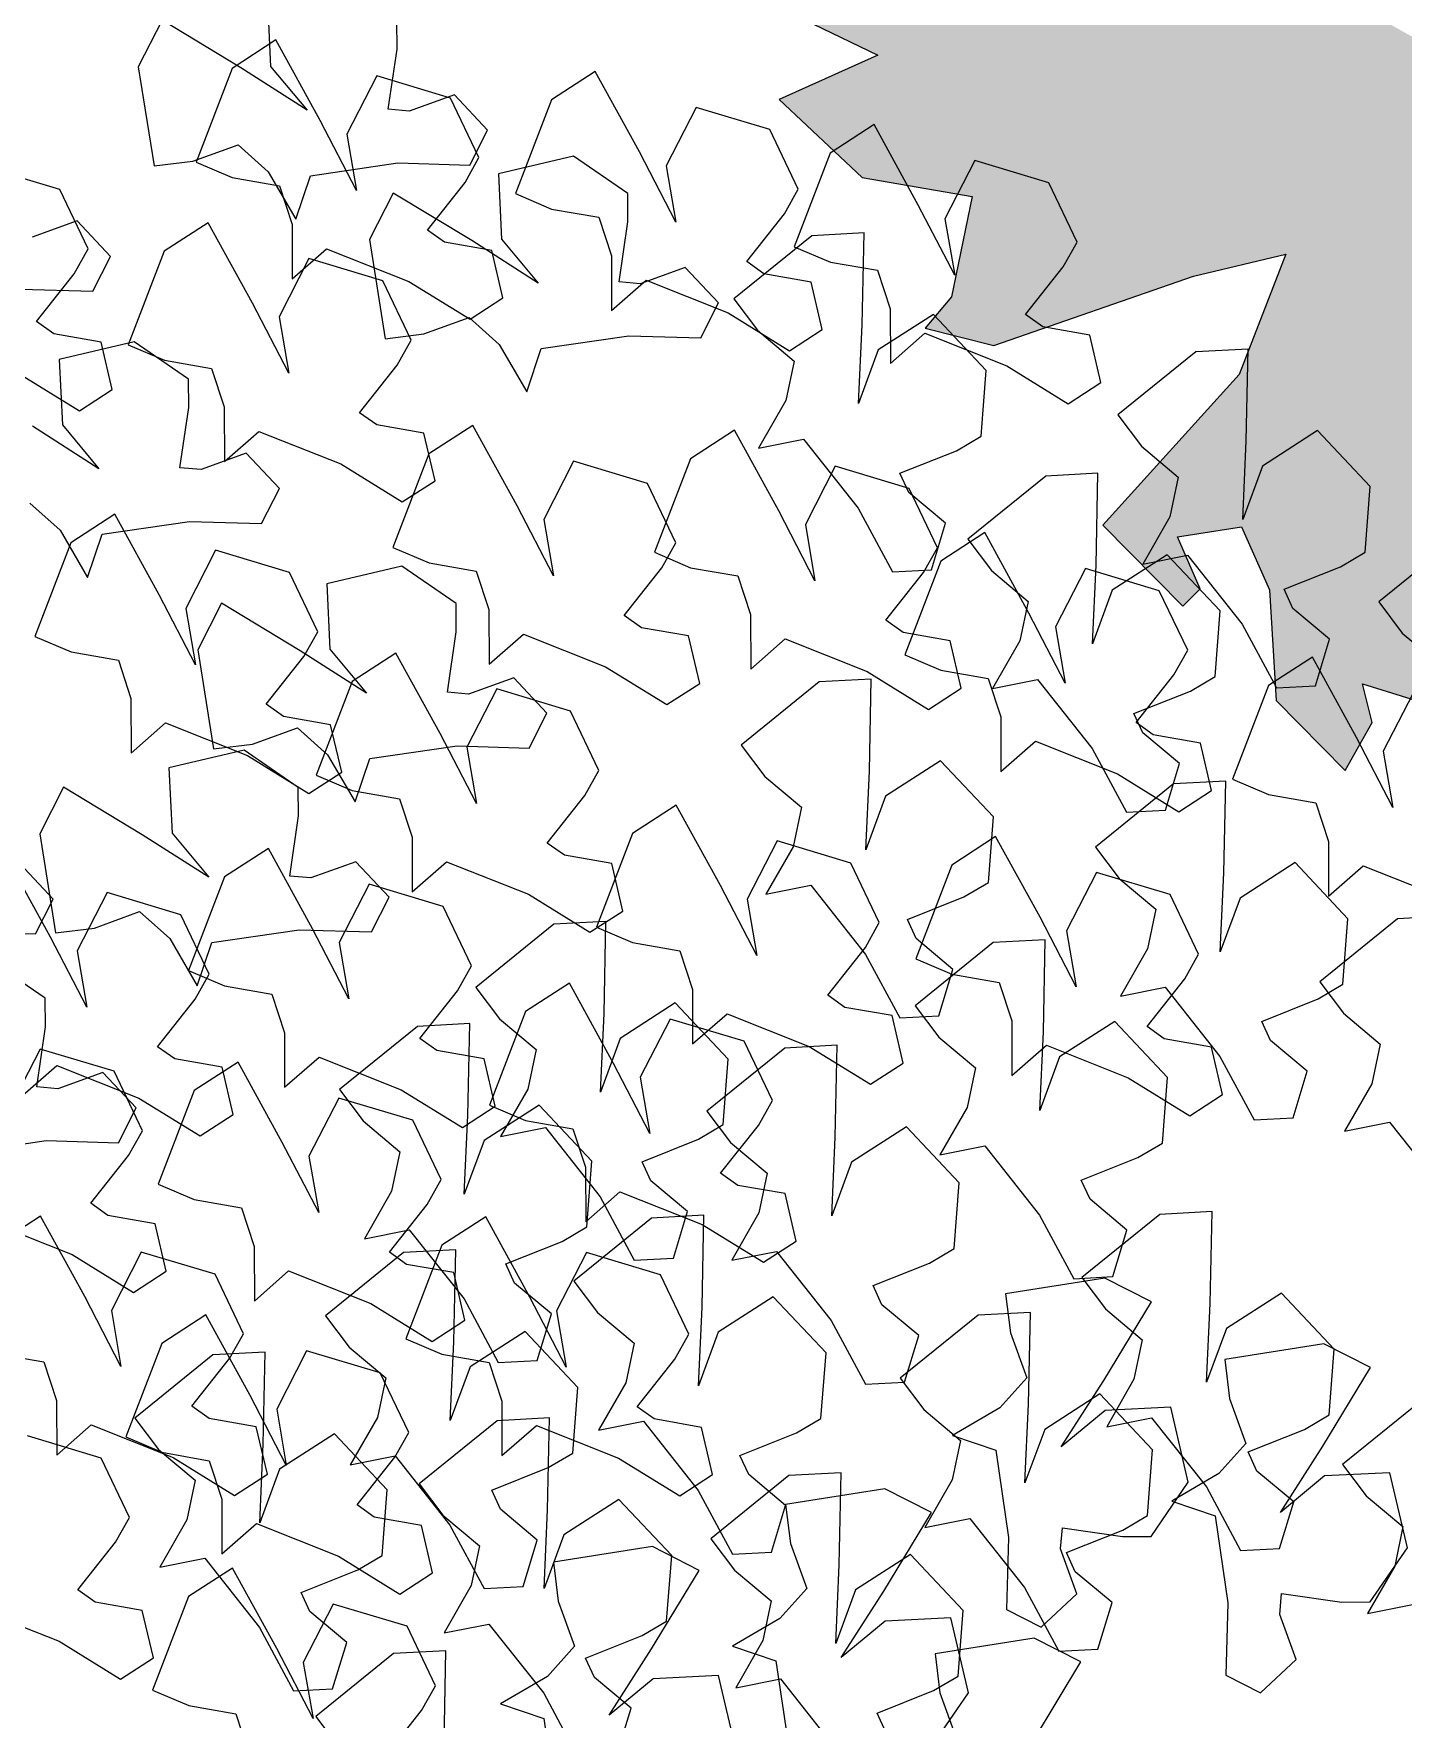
# Model space of a CAD drawing. Header units: millimetres. Extents: x 441061 to 442903, y 4515148 to 4515613.
# Drawn here: x 442606.2095 to 442606.3766, y 4515551.6204 to 4515551.8262 of the extents above; entities that cross this region are included whole.
import ezdxf

# ---------------------------------------------------------------- set-up
doc = ezdxf.new("R2010")
doc.units = ezdxf.units.MM
doc.linetypes.add('CONTINUA', pattern=[0])
doc.layers.add('01_piscinas', color=254, linetype='Continuous')

# ---------------------------------------------------------------- blocks, each defined once
blk = doc.blocks.new('A$C21391103')
at = {"layer": '01_piscinas'}
h = blk.add_hatch(dxfattribs=at)
h.set_pattern_fill('DOTS', color=256, scale=0.0396, style=0)
h.set_pattern_definition([(0, (-3246.462625, -2078.694213), (0.014597253, 0.029194506), [0, -0.029194506])])
h.paths.add_polyline_path([(166.9776, 96.1048), (166.9685, 96.1479), (167.023, 96.2225), (167.1388, 96.2745), (167.2327, 96.4558), (167.1777, 96.5678), (167.0633, 96.6836), (166.9299, 96.5986), (166.9065, 96.6223), (166.9152, 96.7037), (167.019, 96.7284), (166.9341, 96.7693), (166.8679, 96.7403), (166.8331, 96.6798), (166.8088, 96.7494), (166.829, 96.7798), (166.8597, 96.805), (166.8486, 96.8616), (166.7505, 96.8479), (166.6952, 96.684), (166.6799, 96.5753), (166.5995, 96.5947), (166.5378, 96.6741), (166.4864, 96.7429), (166.3873, 96.7699), (166.3049, 96.8081), (166.2488, 96.6902), (166.1221, 96.6379), (166.107, 96.5346), (166.1253, 96.4486), (166.1668, 96.3389), (166.0699, 96.3523), (166.0354, 96.235), (166.1509, 96.0786), (166.2582, 95.987), (166.1803, 95.936), (166.0446, 95.9944), (165.9484, 96.0917), (165.8416, 96.2619), (165.7876, 96.2658), (165.6581, 96.143), (165.6609, 96.0782), (165.7235, 96.0204), (165.7312, 95.9449), (165.6456, 95.9695), (165.6058, 95.9197), (165.6497, 95.8019), (165.8375, 95.8261), (165.9666, 95.7406), (165.8018, 95.6817), (165.6898, 95.6542), (165.6381, 95.5824), (165.7018, 95.5517), (165.6053, 95.5083), (165.6862, 95.4322), (165.7937, 95.4136), (165.7735, 95.3156), (165.7479, 95.2851), (165.8149, 95.2681), (166.0098, 95.3358), (166.1, 95.3574), (166.0546, 95.2397), (165.9214, 95.0925), (165.9994, 95.0135), (166.0164, 95.0303), (165.9941, 95.0811), (166.0567, 95.0909), (166.084, 95.0295), (166.0905, 94.9214), (166.1581, 94.853), (166.1843, 94.8998), (166.175, 94.9374), (166.2953, 94.9002), (166.3359, 94.8987), (166.3535, 94.9993), (166.4262, 95.0554), (166.402, 95.1928), (166.3921, 95.3495), (166.464, 95.2541), (166.4964, 95.052), (166.3781, 94.8052), (166.4191, 94.7468), (166.5249, 94.7525), (166.5782, 94.8001), (166.6155, 94.8525), (166.6897, 94.8114), (166.8162, 94.7283), (166.9071, 94.6985), (166.9663, 94.6894), (166.9622, 94.7893), (166.8636, 94.8948), (166.8595, 94.9271), (166.9579, 94.884), (167.0641, 94.8328), (167.1274, 94.859), (167.1216, 94.9157), (167.0109, 94.9883), (167.0163, 95.056), (167.0105, 95.1804), (166.8729, 95.3253), (166.966, 95.3496), (167.2414, 95.1328), (167.3448, 95.1466), (167.4409, 95.1791), (167.3724, 95.2935), (167.4301, 95.3141), (167.521, 95.3519), (167.5532, 95.6125), (167.5296, 95.6308), (167.3952, 95.7216), (167.4351, 95.8391), (167.5609, 95.8698), (167.5935, 96.0737), (167.4893, 96.2411), (167.4717, 96.2082), (167.4727, 96.1), (167.4266, 96.1636), (167.4623, 96.2404), (167.4507, 96.2915), (167.4035, 96.328), (167.3519, 96.2562), (167.3193, 96.1877), (167.1838, 96.1837), (167.076, 96.1293)])
h.paths.add_polyline_path([(166.5637, 96.1178), (166.5385, 96.0968), (166.4754, 96.1598), (166.425, 96.1976), (166.3872, 96.1556), (166.3367, 96.1934), (166.3872, 96.311), (166.425, 96.374), (166.4586, 96.416), (166.5553, 96.395), (166.5721, 96.353), (166.5931, 96.3152), (166.5175, 96.2396), (166.5301, 96.206)], flags=16)
h.paths.add_polyline_path([(166.9545, 95.828), (167.089, 95.9498), (167.1899, 95.933), (167.1731, 95.8658), (167.0806, 95.828), (167.1058, 95.7482), (167.0344, 95.6768), (167.0302, 95.7482)], flags=16)
h.paths.add_polyline_path([(166.3494, 95.8238), (166.3241, 95.723), (166.3494, 95.6642), (166.4166, 95.702), (166.4082, 95.6348), (166.3956, 95.597), (166.2947, 95.5297), (166.1897, 95.5886), (166.1518, 95.6348), (166.2065, 95.6978), (166.2737, 95.7398), (166.2737, 95.7986)], flags=16)
for p, q in [((165.1057, 95.6046), (165.1088, 95.5407)), ((165.0028, 95.5858), (164.9796, 95.5402)), ((165.0796, 95.5393), (165.0028, 95.5858)), ((165.2322, 95.5577), (165.2319, 95.5855)), ((165.6381, 95.5824), (165.7018, 95.5517)), ((165.114, 95.5665), (165.0712, 95.5386)), ((165.1573, 95.4878), (165.114, 95.5665)), ((165.2236, 95.4989), (165.2322, 95.5577)), ((164.9796, 95.5402), (164.995, 95.4435)), ((165.1445, 95.4978), (165.0796, 95.5393)), ((165.1088, 95.5407), (165.1445, 95.4978)), ((165.7018, 95.5517), (165.6053, 95.5083)), ((165.0712, 95.5386), (165.036, 95.4472)), ((165.2125, 95.5314), (165.1833, 95.4745)), ((165.2845, 95.5097), (165.2125, 95.5314)), ((165.4258, 95.5357), (165.383, 95.5079)), ((165.4691, 95.4571), (165.4258, 95.5357)), ((165.2882, 95.513), (165.2442, 95.497)), ((165.3122, 95.4517), (165.2845, 95.5097)), ((165.3207, 95.4783), (165.2882, 95.513)), ((165.383, 95.5079), (165.3478, 95.4164)), ((165.6053, 95.5083), (165.6862, 95.4322)), ((165.2442, 95.497), (165.2236, 95.4989)), ((165.5243, 95.5006), (165.4951, 95.4437)), ((165.5963, 95.479), (165.5243, 95.5006)), ((165.1927, 95.4195), (165.1573, 95.4878)), ((165.1833, 95.4745), (165.1927, 95.4195)), ((165.3033, 95.4443), (165.3207, 95.4783)), ((165.624, 95.4209), (165.5963, 95.479)), ((165.698, 95.4839), (165.6551, 95.4561)), ((165.7412, 95.4053), (165.698, 95.4839)), ((165.033, 95.4481), (165.077, 95.4641)), ((165.077, 95.4641), (165.1065, 95.4377)), ((165.5045, 95.3887), (165.4691, 95.4571)), ((164.9031, 95.4204), (164.831, 95.442)), ((164.995, 95.4435), (165.033, 95.4481)), ((165.036, 95.4472), (165.0713, 95.4322)), ((165.1476, 95.4339), (165.2329, 95.4464)), ((165.2329, 95.4464), (165.3033, 95.4443)), ((165.2986, 95.4274), (165.3122, 95.4517)), ((165.4044, 95.4531), (165.3312, 95.4359)), ((165.4574, 95.4167), (165.4044, 95.4531)), ((165.4951, 95.4437), (165.5045, 95.3887)), ((165.6551, 95.4561), (165.62, 95.3646)), ((165.7965, 95.4488), (165.7672, 95.3919)), ((165.8685, 95.4271), (165.7965, 95.4488)), ((165.0713, 95.4322), (165.1174, 95.424)), ((165.1065, 95.4377), (165.1333, 95.3916)), ((165.1174, 95.424), (165.1298, 95.3864)), ((165.1333, 95.3916), (165.1476, 95.4339)), ((165.2618, 95.3808), (165.2986, 95.4274)), ((165.3312, 95.4359), (165.3343, 95.372)), ((165.6862, 95.4322), (165.7937, 95.4136)), ((165.8962, 95.3691), (165.8685, 95.4271)), ((164.9308, 95.3624), (164.9031, 95.4204)), ((165.2284, 95.417), (165.2052, 95.3715)), ((165.3051, 95.3705), (165.2284, 95.417)), ((165.3478, 95.4164), (165.3831, 95.4014)), ((165.4577, 95.3889), (165.4574, 95.4167)), ((165.6104, 95.3967), (165.624, 95.4209)), ((165.7937, 95.4136), (165.7735, 95.3156)), ((165.3831, 95.4014), (165.4292, 95.3933)), ((165.4292, 95.3933), (165.4416, 95.3557)), ((165.5736, 95.3501), (165.6104, 95.3967)), ((165.7767, 95.3369), (165.7412, 95.4053)), ((165.7672, 95.3919), (165.7767, 95.3369)), ((164.92, 95.3898), (164.876, 95.3738)), ((164.9525, 95.3551), (164.92, 95.3898)), ((165.0478, 95.388), (165.0049, 95.3602)), ((165.091, 95.3094), (165.0478, 95.388)), ((165.1298, 95.3864), (165.1299, 95.3331)), ((165.2787, 95.3689), (165.2618, 95.3808)), ((165.4491, 95.3301), (165.4577, 95.3889)), ((165.6372, 95.3753), (165.561, 95.3136)), ((165.6882, 95.378), (165.6372, 95.3753)), ((165.6863, 95.2882), (165.6882, 95.378)), ((164.9171, 95.3381), (164.9308, 95.3624)), ((165.0049, 95.3602), (164.9698, 95.2687)), ((165.1299, 95.3331), (165.1635, 95.3626)), ((165.1635, 95.3626), (165.2436, 95.3307)), ((165.2052, 95.3715), (165.2205, 95.2747)), ((165.3247, 95.3607), (165.2787, 95.3689)), ((165.37, 95.3291), (165.3051, 95.3705)), ((165.3355, 95.3145), (165.3247, 95.3607)), ((165.3343, 95.372), (165.37, 95.3291)), ((165.62, 95.3646), (165.6553, 95.3496)), ((165.8825, 95.3449), (165.8962, 95.3691)), ((164.9351, 95.3211), (164.9525, 95.3551)), ((165.1462, 95.3529), (165.117, 95.296)), ((165.2183, 95.3312), (165.1462, 95.3529)), ((165.4416, 95.3557), (165.4417, 95.3024)), ((165.5137, 95.3442), (165.4697, 95.3282)), ((165.5462, 95.3096), (165.5137, 95.3442)), ((165.5904, 95.3382), (165.5736, 95.3501)), ((165.6553, 95.3496), (165.7014, 95.3415)), ((165.7014, 95.3415), (165.7137, 95.3039)), ((165.8458, 95.2983), (165.8825, 95.3449)), ((166.0098, 95.3358), (166.1, 95.3574)), ((166.1, 95.3574), (166.0546, 95.2397)), ((164.8803, 95.2915), (164.9171, 95.3381)), ((165.246, 95.2732), (165.2183, 95.3312)), ((165.2436, 95.3307), (165.3035, 95.2937)), ((165.4417, 95.3024), (165.4753, 95.3318)), ((165.4697, 95.3282), (165.4491, 95.3301)), ((165.4753, 95.3318), (165.5554, 95.3)), ((165.6365, 95.33), (165.5904, 95.3382)), ((165.6473, 95.2837), (165.6365, 95.33)), ((165.8149, 95.2681), (166.0098, 95.3358)), ((164.8647, 95.3232), (164.9351, 95.3211)), ((165.1265, 95.241), (165.091, 95.3094)), ((165.3035, 95.2937), (165.3355, 95.3145)), ((165.5289, 95.2755), (165.5462, 95.3096)), ((165.561, 95.3136), (165.5841, 95.283)), ((165.7735, 95.3156), (165.7479, 95.2851)), ((165.117, 95.296), (165.1265, 95.241)), ((165.2585, 95.2794), (165.3025, 95.2954)), ((165.3025, 95.2954), (165.332, 95.269)), ((165.5554, 95.3), (165.6153, 95.2629)), ((165.7559, 95.2983), (165.7021, 95.2637)), ((165.7137, 95.3039), (165.7139, 95.2505)), ((165.8075, 95.2435), (165.7559, 95.2983)), ((165.8626, 95.2863), (165.8458, 95.2983)), ((164.8972, 95.2796), (164.8803, 95.2915)), ((164.9433, 95.2714), (164.8972, 95.2796)), ((165.2205, 95.2747), (165.2585, 95.2794)), ((165.3731, 95.2652), (165.4584, 95.2776)), ((165.4584, 95.2776), (165.5289, 95.2755)), ((165.5841, 95.283), (165.6199, 95.2529)), ((165.6153, 95.2629), (165.6473, 95.2837)), ((165.6829, 95.2113), (165.6863, 95.2882)), ((165.7139, 95.2505), (165.7475, 95.28)), ((165.7475, 95.28), (165.8275, 95.2482)), ((165.7479, 95.2851), (165.8149, 95.2681)), ((165.9087, 95.2782), (165.8626, 95.2863)), ((165.9195, 95.2319), (165.9087, 95.2782)), ((164.9756, 95.2717), (164.9023, 95.2545)), ((164.9541, 95.2251), (164.9433, 95.2714)), ((164.9698, 95.2687), (165.0051, 95.2537)), ((165.0286, 95.2353), (164.9756, 95.2717)), ((165.2323, 95.249), (165.246, 95.2732)), ((165.332, 95.269), (165.3588, 95.2229)), ((165.3588, 95.2229), (165.3731, 95.2652)), ((165.7021, 95.2637), (165.6829, 95.2113)), ((166.0122, 95.2619), (165.936, 95.2003)), ((166.0632, 95.2646), (166.0122, 95.2619)), ((166.0613, 95.1749), (166.0632, 95.2646)), ((164.9023, 95.2545), (164.9055, 95.1906)), ((165.0051, 95.2537), (165.0512, 95.2456)), ((165.0512, 95.2456), (165.0635, 95.208)), ((165.1955, 95.2024), (165.2323, 95.249)), ((165.6199, 95.2529), (165.6118, 95.2142)), ((165.8025, 95.1795), (165.8075, 95.2435)), ((165.8275, 95.2482), (165.8875, 95.2111)), ((164.8621, 95.2414), (164.9221, 95.2043)), ((165.0289, 95.2075), (165.0286, 95.2353)), ((165.8875, 95.2111), (165.9195, 95.2319)), ((166.0546, 95.2397), (165.9214, 95.0925)), ((164.9221, 95.2043), (164.9541, 95.2251)), ((165.6118, 95.2142), (165.5853, 95.1679)), ((165.0203, 95.1487), (165.0289, 95.2075)), ((165.0635, 95.208), (165.0637, 95.1546)), ((165.2124, 95.1904), (165.1955, 95.2024)), ((165.936, 95.2003), (165.9591, 95.1696)), ((164.9412, 95.1477), (164.8763, 95.1891)), ((164.9055, 95.1906), (164.9412, 95.1477)), ((165.0637, 95.1546), (165.0972, 95.1841)), ((165.0972, 95.1841), (165.1773, 95.1523)), ((165.2585, 95.1823), (165.2124, 95.1904)), ((165.2693, 95.136), (165.2585, 95.1823)), ((165.3062, 95.19), (165.2633, 95.1622)), ((165.3494, 95.1113), (165.3062, 95.19)), ((165.5616, 95.1853), (165.5188, 95.1575)), ((165.6049, 95.1067), (165.5616, 95.1853)), ((165.5853, 95.1679), (165.6291, 95.1767)), ((165.6291, 95.1767), (165.6825, 95.109)), ((165.7785, 95.1653), (165.8025, 95.1795)), ((166.1309, 95.185), (166.0772, 95.1503)), ((166.1825, 95.1302), (166.1309, 95.185)), ((165.0849, 95.1628), (165.0409, 95.1468)), ((165.1174, 95.1282), (165.0849, 95.1628)), ((165.2633, 95.1622), (165.2282, 95.0707)), ((165.7233, 95.1433), (165.7785, 95.1653)), ((165.9591, 95.1696), (165.9949, 95.1395)), ((166.0579, 95.098), (166.0613, 95.1749)), ((165.0409, 95.1468), (165.0203, 95.1487)), ((165.1773, 95.1523), (165.2372, 95.1152)), ((165.4046, 95.1549), (165.3754, 95.098)), ((165.4767, 95.1332), (165.4046, 95.1549)), ((165.5188, 95.1575), (165.4836, 95.066)), ((165.6601, 95.1502), (165.6309, 95.0933)), ((165.7322, 95.1285), (165.6601, 95.1502)), ((166.0772, 95.1503), (166.0579, 95.098)), ((165.1, 95.0941), (165.1174, 95.1282)), ((165.2372, 95.1152), (165.2693, 95.136)), ((165.5044, 95.0752), (165.4767, 95.1332)), ((165.732, 95.1245), (165.7233, 95.1433)), ((165.7598, 95.0705), (165.7322, 95.1285)), ((165.8656, 95.1405), (165.7894, 95.0789)), ((165.9166, 95.1432), (165.8656, 95.1405)), ((165.9147, 95.0535), (165.9166, 95.1432)), ((165.9949, 95.1395), (165.9868, 95.1008)), ((166.1775, 95.0661), (166.1825, 95.1302)), ((164.8737, 95.114), (164.9032, 95.0876)), ((165.3849, 95.043), (165.3494, 95.1113)), ((165.7678, 95.0944), (165.732, 95.1245)), ((164.9567, 95.1032), (164.9138, 95.0754)), ((164.9443, 95.0838), (165.0296, 95.0962)), ((164.9999, 95.0245), (164.9567, 95.1032)), ((165.0296, 95.0962), (165.1, 95.0941)), ((165.3754, 95.098), (165.3849, 95.043)), ((165.6403, 95.0383), (165.6049, 95.1067)), ((165.6825, 95.109), (165.7159, 95.047)), ((165.754, 95.049), (165.7678, 95.0944)), ((165.9868, 95.1008), (165.9603, 95.0545)), ((164.9032, 95.0876), (164.93, 95.0415)), ((164.93, 95.0415), (164.9443, 95.0838)), ((165.6309, 95.0933), (165.6403, 95.0383)), ((165.806, 95.0853), (165.7632, 95.0575)), ((165.7894, 95.0789), (165.8125, 95.0482)), ((165.8492, 95.0067), (165.806, 95.0853)), ((165.9214, 95.0925), (165.9994, 95.0135)), ((165.9941, 95.0811), (166.0567, 95.0909)), ((166.0164, 95.0303), (165.9941, 95.0811)), ((166.0567, 95.0909), (166.084, 95.0295)), ((166.2668, 95.0794), (166.1907, 95.0177)), ((164.9138, 95.0754), (164.8787, 94.9839)), ((165.0551, 95.0681), (165.0259, 95.0112)), ((165.1272, 95.0464), (165.0551, 95.0681)), ((165.2282, 95.0707), (165.2635, 95.0557)), ((165.4836, 95.066), (165.5189, 95.051)), ((165.4907, 95.051), (165.5044, 95.0752)), ((165.7462, 95.0463), (165.7598, 95.0705)), ((165.9843, 95.0636), (165.9306, 95.0289)), ((165.9603, 95.0545), (166.0041, 95.0633)), ((166.0359, 95.0088), (165.9843, 95.0636)), ((166.0041, 95.0633), (166.0575, 94.9957)), ((166.1535, 95.0519), (166.1775, 95.0661)), ((165.1549, 94.9884), (165.1272, 95.0464)), ((165.2368, 95.0524), (165.1636, 95.0352)), ((165.2898, 95.016), (165.2368, 95.0524)), ((165.2635, 95.0557), (165.3096, 95.0475)), ((165.3096, 95.0475), (165.3219, 95.01)), ((165.4539, 95.0043), (165.4907, 95.051)), ((165.5189, 95.051), (165.565, 95.0429)), ((165.7094, 94.9997), (165.7462, 95.0463)), ((165.7159, 95.047), (165.754, 95.049)), ((165.7632, 95.0575), (165.728, 94.966)), ((165.8125, 95.0482), (165.8483, 95.0181)), ((165.9045, 95.0502), (165.8752, 94.9933)), ((165.9765, 95.0285), (165.9045, 95.0502)), ((165.9113, 94.9765), (165.9147, 95.0535)), ((166.0983, 95.0299), (166.1535, 95.0519)), ((165.1636, 95.0352), (165.1667, 94.9713)), ((165.565, 95.0429), (165.5774, 95.0053)), ((165.9306, 95.0289), (165.9113, 94.9765)), ((166.0042, 94.9705), (165.9765, 95.0285)), ((165.9994, 95.0135), (166.0164, 95.0303)), ((166.084, 95.0295), (166.0905, 94.9214)), ((166.107, 95.0112), (166.0983, 95.0299)), ((165.0354, 94.9562), (164.9999, 95.0245)), ((165.0608, 95.0163), (165.0376, 94.9708)), ((165.1375, 94.9698), (165.0608, 95.0163)), ((165.2901, 94.9882), (165.2898, 95.016)), ((165.8483, 95.0181), (165.8402, 94.9794)), ((166.1907, 95.0177), (166.2137, 94.9871)), ((165.0259, 95.0112), (165.0354, 94.9562)), ((165.3219, 95.01), (165.3221, 94.9566)), ((165.4708, 94.9924), (165.4539, 95.0043)), ((165.5774, 95.0053), (165.5775, 94.9519)), ((165.7263, 94.9877), (165.7094, 94.9997)), ((165.8847, 94.9383), (165.8492, 95.0067)), ((166.0309, 94.9447), (166.0359, 95.0088)), ((166.0575, 94.9957), (166.0909, 94.9336)), ((166.1428, 94.9811), (166.107, 95.0112)), ((164.8787, 94.9839), (164.914, 94.9689)), ((165.1412, 94.9642), (165.1549, 94.9884)), ((165.2816, 94.9294), (165.2901, 94.9882)), ((165.3221, 94.9566), (165.3557, 94.9861)), ((165.3557, 94.9861), (165.4357, 94.9543)), ((165.5169, 94.9843), (165.4708, 94.9924)), ((165.5277, 94.938), (165.5169, 94.9843)), ((165.5775, 94.9519), (165.6111, 94.9814)), ((165.6111, 94.9814), (165.6912, 94.9496)), ((165.7723, 94.9796), (165.7263, 94.9877)), ((165.7831, 94.9333), (165.7723, 94.9796)), ((165.8402, 94.9794), (165.8137, 94.9331)), ((165.8752, 94.9933), (165.8847, 94.9383)), ((166.1291, 94.9356), (166.1428, 94.9811)), ((166.2137, 94.9871), (166.2496, 94.957)), ((164.914, 94.9689), (164.9601, 94.9608)), ((165.0376, 94.9708), (165.0529, 94.874)), ((165.1044, 94.9176), (165.1412, 94.9642)), ((165.2024, 94.9284), (165.1375, 94.9698)), ((165.1667, 94.9713), (165.2024, 94.9284)), ((165.2311, 94.9676), (165.1883, 94.9398)), ((165.2744, 94.8889), (165.2311, 94.9676)), ((165.728, 94.966), (165.7633, 94.951)), ((165.9906, 94.9463), (166.0042, 94.9705)), ((166.1259, 94.9636), (166.083, 94.9358)), ((166.1691, 94.885), (166.1259, 94.9636)), ((164.9601, 94.9608), (164.9724, 94.9232)), ((165.4357, 94.9543), (165.4957, 94.9172)), ((165.6912, 94.9496), (165.7511, 94.9125)), ((165.7633, 94.951), (165.8094, 94.9429)), ((165.9538, 94.8997), (165.9906, 94.9463)), ((165.1883, 94.9398), (165.1531, 94.8483)), ((165.3021, 94.9275), (165.2816, 94.9294)), ((165.3296, 94.9325), (165.3004, 94.8756)), ((165.3461, 94.9435), (165.3021, 94.9275)), ((165.4016, 94.9108), (165.3296, 94.9325)), ((165.3786, 94.9089), (165.3461, 94.9435)), ((165.4957, 94.9172), (165.5277, 94.938)), ((165.6443, 94.9394), (165.5681, 94.8777)), ((165.6953, 94.9421), (165.6443, 94.9394)), ((165.6934, 94.8523), (165.6953, 94.9421)), ((165.7511, 94.9125), (165.7831, 94.9333)), ((165.8094, 94.9429), (165.8218, 94.9053)), ((165.8137, 94.9331), (165.8575, 94.9419)), ((165.8575, 94.9419), (165.9109, 94.8743)), ((165.9517, 94.9085), (166.0069, 94.9305)), ((166.0069, 94.9305), (166.0309, 94.9447)), ((166.083, 94.9358), (166.0479, 94.8443)), ((166.0909, 94.9336), (166.1291, 94.9356)), ((166.1843, 94.8998), (166.175, 94.9374)), ((166.175, 94.9374), (166.2953, 94.9002)), ((164.9724, 94.9232), (164.9726, 94.8698)), ((165.1213, 94.9056), (165.1044, 94.9176)), ((166.0905, 94.9214), (166.1581, 94.853)), ((166.2244, 94.9285), (166.1951, 94.8716)), ((164.9726, 94.8698), (165.0062, 94.8993)), ((165.0062, 94.8993), (165.0862, 94.8675)), ((165.1674, 94.8975), (165.1213, 94.9056)), ((165.1782, 94.8512), (165.1674, 94.8975)), ((165.3613, 94.8748), (165.3786, 94.9089)), ((165.4293, 94.8528), (165.4016, 94.9108)), ((165.8218, 94.9053), (165.8219, 94.8519)), ((165.9604, 94.8898), (165.9517, 94.9085)), ((165.9706, 94.8877), (165.9538, 94.8997)), ((166.1581, 94.853), (166.1843, 94.8998)), ((165.091, 94.8787), (165.135, 94.8947)), ((165.135, 94.8947), (165.1644, 94.8683)), ((165.3098, 94.8206), (165.2744, 94.8889)), ((165.8219, 94.8519), (165.8555, 94.8814)), ((165.8555, 94.8814), (165.9355, 94.8496)), ((165.9962, 94.8597), (165.9604, 94.8898)), ((166.0167, 94.8796), (165.9706, 94.8877)), ((166.2046, 94.8166), (166.1691, 94.885)), ((165.0828, 94.8727), (165.0095, 94.8555)), ((165.0529, 94.874), (165.091, 94.8787)), ((165.1358, 94.8364), (165.0828, 94.8727)), ((165.0862, 94.8675), (165.1462, 94.8304)), ((165.1644, 94.8683), (165.1912, 94.8222)), ((165.1912, 94.8222), (165.2056, 94.8645)), ((165.2056, 94.8645), (165.2908, 94.8769)), ((165.2908, 94.8769), (165.3613, 94.8748)), ((165.3004, 94.8756), (165.3098, 94.8206)), ((165.5681, 94.8777), (165.5912, 94.8471)), ((165.9109, 94.8743), (165.9443, 94.8122)), ((166.0275, 94.8333), (166.0167, 94.8796)), ((166.1951, 94.8716), (166.2046, 94.8166)), ((165.0095, 94.8555), (165.0127, 94.7916)), ((165.1462, 94.8304), (165.1782, 94.8512)), ((165.1531, 94.8483), (165.1884, 94.8333)), ((165.4157, 94.8286), (165.4293, 94.8528)), ((165.5912, 94.8471), (165.627, 94.817)), ((165.69, 94.7754), (165.6934, 94.8523)), ((165.763, 94.8624), (165.7093, 94.8278)), ((165.8146, 94.8076), (165.763, 94.8624)), ((165.9355, 94.8496), (165.9955, 94.8125)), ((165.9824, 94.8142), (165.9962, 94.8597)), ((164.9067, 94.8367), (164.8835, 94.7911)), ((164.9835, 94.7901), (164.9067, 94.8367)), ((165.136, 94.8085), (165.1358, 94.8364)), ((165.1884, 94.8333), (165.2345, 94.8251)), ((165.9904, 94.8398), (165.9142, 94.7781)), ((166.0414, 94.8425), (165.9904, 94.8398)), ((165.9955, 94.8125), (166.0275, 94.8333)), ((166.0395, 94.7528), (166.0414, 94.8425)), ((166.0479, 94.8443), (166.0832, 94.8293)), ((165.2345, 94.8251), (165.2469, 94.7876)), ((165.3789, 94.7819), (165.4157, 94.8286)), ((165.5049, 94.8191), (165.4621, 94.7912)), ((165.5482, 94.7404), (165.5049, 94.8191)), ((165.627, 94.817), (165.6189, 94.7783)), ((165.7093, 94.8278), (165.69, 94.7754)), ((165.9443, 94.8122), (165.9824, 94.8142)), ((166.0832, 94.8293), (166.1293, 94.8212)), ((166.1293, 94.8212), (166.1416, 94.7836)), ((165.1275, 94.7498), (165.136, 94.8085)), ((165.8096, 94.7436), (165.8146, 94.8076)), ((164.8835, 94.7911), (164.8988, 94.6943)), ((165.0484, 94.7487), (164.9835, 94.7901)), ((165.0127, 94.7916), (165.0484, 94.7487)), ((165.2469, 94.7876), (165.247, 94.7342)), ((165.3958, 94.77), (165.3789, 94.7819)), ((165.4621, 94.7912), (165.4269, 94.6998)), ((165.6034, 94.784), (165.5742, 94.7271)), ((165.6754, 94.7623), (165.6034, 94.784)), ((165.8167, 94.7884), (165.7739, 94.7605)), ((165.86, 94.7097), (165.8167, 94.7884)), ((166.1416, 94.7836), (166.1418, 94.7302)), ((164.8939, 94.69), (164.8507, 94.7687)), ((165.1066, 94.7768), (165.0637, 94.7489)), ((165.1498, 94.6981), (165.1066, 94.7768)), ((165.4418, 94.7619), (165.3958, 94.77)), ((165.6189, 94.7783), (165.5924, 94.732)), ((165.9142, 94.7781), (165.9373, 94.7475)), ((164.8965, 94.7273), (164.864, 94.762)), ((165.0637, 94.7489), (165.0286, 94.6575)), ((165.1481, 94.7479), (165.1275, 94.7498)), ((165.1921, 94.7638), (165.1481, 94.7479)), ((165.2245, 94.7292), (165.1921, 94.7638)), ((165.247, 94.7342), (165.2806, 94.7637)), ((165.2806, 94.7637), (165.3607, 94.7319)), ((165.4526, 94.7156), (165.4418, 94.7619)), ((165.7031, 94.7043), (165.6754, 94.7623)), ((165.7739, 94.7605), (165.7387, 94.669)), ((165.9152, 94.7533), (165.886, 94.6963)), ((165.9872, 94.7316), (165.9152, 94.7533)), ((166.036, 94.6758), (166.0395, 94.7528)), ((166.1091, 94.7629), (166.0553, 94.7282)), ((166.1607, 94.7081), (166.1091, 94.7629)), ((166.1418, 94.7302), (166.1754, 94.7597)), ((166.1754, 94.7597), (166.2554, 94.7279)), ((164.9491, 94.7336), (164.9199, 94.6767)), ((165.0212, 94.7119), (164.9491, 94.7336)), ((165.2051, 94.7417), (165.1758, 94.6848)), ((165.2771, 94.72), (165.2051, 94.7417)), ((165.3607, 94.7319), (165.4206, 94.6948)), ((165.5836, 94.6721), (165.5482, 94.7404)), ((165.5924, 94.732), (165.6362, 94.7408)), ((165.6362, 94.7408), (165.6896, 94.6731)), ((165.7856, 94.7294), (165.8096, 94.7436)), ((165.9373, 94.7475), (165.9731, 94.7174)), ((164.8791, 94.6932), (164.8965, 94.7273)), ((165.2072, 94.6951), (165.2245, 94.7292)), ((165.3048, 94.662), (165.2771, 94.72)), ((165.4206, 94.6948), (165.4526, 94.7156)), ((165.5742, 94.7271), (165.5836, 94.6721)), ((165.7305, 94.7074), (165.7856, 94.7294)), ((165.9731, 94.7174), (165.965, 94.6787)), ((166.0149, 94.6736), (165.9872, 94.7316)), ((166.0553, 94.7282), (166.036, 94.6758)), ((164.8988, 94.6943), (164.9369, 94.699)), ((164.9369, 94.699), (164.9809, 94.715)), ((164.9809, 94.715), (165.0104, 94.6886)), ((165.0489, 94.6539), (165.0212, 94.7119)), ((165.3852, 94.7027), (165.309, 94.641)), ((165.4362, 94.7054), (165.3852, 94.7027)), ((165.4269, 94.6998), (165.4622, 94.6848)), ((165.4343, 94.6156), (165.4362, 94.7054)), ((165.6895, 94.6801), (165.7031, 94.7043)), ((165.7391, 94.6886), (165.7305, 94.7074)), ((165.8954, 94.6414), (165.86, 94.7097)), ((166.2092, 94.708), (166.1331, 94.6464)), ((166.1557, 94.644), (166.1607, 94.7081)), ((166.2603, 94.7107), (166.2092, 94.708)), ((164.8087, 94.6954), (164.8791, 94.6932)), ((164.9294, 94.6217), (164.8939, 94.69)), ((165.0104, 94.6886), (165.0372, 94.6425)), ((165.0372, 94.6425), (165.0515, 94.6848)), ((165.0515, 94.6848), (165.1368, 94.6973)), ((165.1368, 94.6973), (165.2072, 94.6951)), ((165.1853, 94.6298), (165.1498, 94.6981)), ((165.1758, 94.6848), (165.1853, 94.6298)), ((165.4622, 94.6848), (165.5083, 94.6766)), ((165.8142, 94.6847), (165.738, 94.6231)), ((165.7749, 94.6585), (165.7391, 94.6886)), ((165.8652, 94.6874), (165.8142, 94.6847)), ((165.8633, 94.5977), (165.8652, 94.6874)), ((165.886, 94.6963), (165.8954, 94.6414)), ((164.8887, 94.6304), (164.8357, 94.6668)), ((164.9199, 94.6767), (164.9294, 94.6217)), ((165.5083, 94.6766), (165.5207, 94.639)), ((165.6527, 94.6334), (165.6895, 94.6801)), ((165.6896, 94.6731), (165.723, 94.6111)), ((165.7387, 94.669), (165.774, 94.654)), ((165.965, 94.6787), (165.9385, 94.6324)), ((166.0013, 94.6493), (166.0149, 94.6736)), ((165.0286, 94.6575), (165.0639, 94.6425)), ((165.0352, 94.6296), (165.0489, 94.6539)), ((165.2912, 94.6377), (165.3048, 94.662)), ((165.7612, 94.6131), (165.7749, 94.6585)), ((165.774, 94.654), (165.8201, 94.6459)), ((165.0639, 94.6425), (165.11, 94.6343)), ((165.11, 94.6343), (165.1223, 94.5967)), ((165.2544, 94.5911), (165.2912, 94.6377)), ((165.309, 94.641), (165.3321, 94.6104)), ((165.4005, 94.6452), (165.3576, 94.6174)), ((165.4437, 94.5665), (165.4005, 94.6452)), ((165.5207, 94.639), (165.5208, 94.5857)), ((165.6695, 94.6215), (165.6527, 94.6334)), ((165.8201, 94.6459), (165.8325, 94.6083)), ((165.9385, 94.6324), (165.9823, 94.6412)), ((165.9645, 94.6027), (166.0013, 94.6493)), ((165.9823, 94.6412), (166.0357, 94.5736)), ((166.1317, 94.6298), (166.1557, 94.644)), ((166.1331, 94.6464), (166.1562, 94.6157)), ((164.889, 94.6026), (164.8887, 94.6304)), ((164.9984, 94.583), (165.0352, 94.6296)), ((165.3576, 94.6174), (165.3225, 94.5259)), ((165.5039, 94.6258), (165.4502, 94.5911)), ((165.5555, 94.571), (165.5039, 94.6258)), ((165.7156, 94.6134), (165.6695, 94.6215)), ((165.738, 94.6231), (165.7611, 94.5924)), ((166.0765, 94.6078), (166.1317, 94.6298)), ((164.8804, 94.5438), (164.889, 94.6026)), ((165.2522, 94.6029), (165.1761, 94.5413)), ((165.3033, 94.6056), (165.2522, 94.6029)), ((165.3014, 94.5159), (165.3033, 94.6056)), ((165.3321, 94.6104), (165.368, 94.5803)), ((165.4309, 94.5387), (165.4343, 94.6156)), ((165.4989, 94.6101), (165.4697, 94.5532)), ((165.571, 94.5884), (165.4989, 94.6101)), ((165.5208, 94.5857), (165.5544, 94.6152)), ((165.5544, 94.6152), (165.6345, 94.5833)), ((165.7264, 94.5671), (165.7156, 94.6134)), ((165.723, 94.6111), (165.7612, 94.6131)), ((165.8325, 94.6083), (165.8326, 94.555)), ((165.9329, 94.6078), (165.8791, 94.5731)), ((165.9845, 94.553), (165.9329, 94.6078)), ((165.9813, 94.5908), (165.9645, 94.6027)), ((166.0852, 94.5891), (166.0765, 94.6078)), ((166.1562, 94.6157), (166.192, 94.5856)), ((165.1223, 94.5967), (165.1225, 94.5434)), ((165.2712, 94.5792), (165.2544, 94.5911)), ((165.4502, 94.5911), (165.4309, 94.5387)), ((165.5987, 94.5304), (165.571, 94.5884)), ((165.6619, 94.5844), (165.6109, 94.5817)), ((165.66, 94.4947), (165.6619, 94.5844)), ((165.7611, 94.5924), (165.7969, 94.5623)), ((165.8326, 94.555), (165.8662, 94.5845)), ((165.8598, 94.5208), (165.8633, 94.5977)), ((165.8662, 94.5845), (165.9462, 94.5526)), ((166.0274, 94.5826), (165.9813, 94.5908)), ((166.121, 94.559), (166.0852, 94.5891)), ((166.192, 94.5856), (166.1839, 94.5469)), ((164.8838, 94.5807), (164.8546, 94.5238)), ((164.9559, 94.559), (164.8838, 94.5807)), ((165.0153, 94.5711), (164.9984, 94.583)), ((165.0614, 94.563), (165.0153, 94.5711)), ((165.077, 94.568), (165.0341, 94.5402)), ((165.1202, 94.4893), (165.077, 94.568)), ((165.1225, 94.5434), (165.1561, 94.5729)), ((165.1561, 94.5729), (165.2361, 94.541)), ((165.3173, 94.5711), (165.2712, 94.5792)), ((165.3281, 94.5248), (165.3173, 94.5711)), ((165.368, 94.5803), (165.3598, 94.5416)), ((165.6109, 94.5817), (165.5347, 94.5201)), ((165.5505, 94.5069), (165.5555, 94.571)), ((165.6345, 94.5833), (165.6944, 94.5463)), ((165.8791, 94.5731), (165.8598, 94.5208)), ((166.0382, 94.5364), (166.0274, 94.5826)), ((166.0357, 94.5736), (166.0691, 94.5115)), ((164.8666, 94.5353), (164.9001, 94.5648)), ((164.9001, 94.5648), (164.9802, 94.5329)), ((164.945, 94.5579), (164.901, 94.5419)), ((164.9775, 94.5232), (164.945, 94.5579)), ((164.9836, 94.501), (164.9559, 94.559)), ((165.0722, 94.5167), (165.0614, 94.563)), ((165.4792, 94.4982), (165.4437, 94.5665)), ((165.4697, 94.5532), (165.4792, 94.4982)), ((165.6944, 94.5463), (165.7264, 94.5671)), ((165.7969, 94.5623), (165.7888, 94.5236)), ((165.9462, 94.5526), (166.0062, 94.5156)), ((165.9795, 94.4889), (165.9845, 94.553)), ((166.1072, 94.5135), (166.121, 94.559)), ((164.901, 94.5419), (164.8804, 94.5438)), ((165.0341, 94.5402), (164.999, 94.4487)), ((165.1761, 94.5413), (165.1991, 94.5106)), ((165.2361, 94.541), (165.2961, 94.504)), ((165.3598, 94.5416), (165.3333, 94.4953)), ((166.0062, 94.5156), (166.0382, 94.5364)), ((166.1839, 94.5469), (166.1574, 94.5006)), ((164.9601, 94.4892), (164.9775, 94.5232)), ((164.9802, 94.5329), (165.0401, 94.4959)), ((165.1754, 94.5329), (165.1462, 94.476)), ((165.2475, 94.5112), (165.1754, 94.5329)), ((165.2961, 94.504), (165.3281, 94.5248)), ((165.371, 94.526), (165.3172, 94.4913)), ((165.3225, 94.5259), (165.3578, 94.5109)), ((165.4225, 94.4712), (165.371, 94.526)), ((165.5347, 94.5201), (165.5578, 94.4895)), ((165.585, 94.5062), (165.5987, 94.5304)), ((165.7888, 94.5236), (165.7623, 94.4773)), ((165.0401, 94.4959), (165.0722, 94.5167)), ((165.1991, 94.5106), (165.235, 94.4805)), ((165.2752, 94.4532), (165.2475, 94.5112)), ((165.2979, 94.439), (165.3014, 94.5159)), ((165.3333, 94.4953), (165.3771, 94.5041)), ((165.3578, 94.5109), (165.4039, 94.5028)), ((165.3771, 94.5041), (165.4305, 94.4365)), ((165.4039, 94.5028), (165.4162, 94.4652)), ((165.5265, 94.4927), (165.5505, 94.5069)), ((165.5482, 94.4595), (165.585, 94.5062)), ((165.7297, 94.5048), (165.6759, 94.4701)), ((165.7812, 94.45), (165.7297, 94.5048)), ((166.0691, 94.5115), (166.1072, 94.5135)), ((166.1574, 94.5006), (166.2012, 94.5094)), ((166.2012, 94.5094), (166.2546, 94.4418)), ((164.8044, 94.4788), (164.8897, 94.4913)), ((164.8897, 94.4913), (164.9601, 94.4892)), ((164.9699, 94.4768), (164.9836, 94.501)), ((165.1557, 94.421), (165.1202, 94.4893)), ((165.3172, 94.4913), (165.2979, 94.439)), ((165.4714, 94.4707), (165.5265, 94.4927)), ((165.5578, 94.4895), (165.5937, 94.4594)), ((165.6566, 94.4178), (165.66, 94.4947)), ((165.7623, 94.4773), (165.8061, 94.4861)), ((165.8061, 94.4861), (165.8595, 94.4185)), ((165.9555, 94.4747), (165.9795, 94.4889)), ((164.9331, 94.4301), (164.9699, 94.4768)), ((165.1462, 94.476), (165.1557, 94.421)), ((165.235, 94.4805), (165.2269, 94.4418)), ((165.4175, 94.4071), (165.4225, 94.4712)), ((165.48, 94.452), (165.4714, 94.4707)), ((165.6759, 94.4701), (165.6566, 94.4178)), ((165.9003, 94.4528), (165.9555, 94.4747)), ((165.2615, 94.429), (165.2752, 94.4532)), ((165.4162, 94.4652), (165.4164, 94.4118)), ((165.5159, 94.4219), (165.48, 94.452)), ((165.5651, 94.4476), (165.5482, 94.4595)), ((165.5937, 94.4594), (165.5855, 94.4206)), ((165.909, 94.434), (165.9003, 94.4528)), ((164.999, 94.4487), (165.0343, 94.4337)), ((165.2269, 94.4418), (165.2003, 94.3955)), ((165.4164, 94.4118), (165.4499, 94.4413)), ((165.4305, 94.4365), (165.4639, 94.3744)), ((165.4499, 94.4413), (165.53, 94.4095)), ((165.6112, 94.4395), (165.5651, 94.4476)), ((165.622, 94.3932), (165.6112, 94.4395)), ((165.7762, 94.3859), (165.7812, 94.45)), ((164.95, 94.4182), (164.9331, 94.4301)), ((165.0343, 94.4337), (165.0804, 94.4255)), ((165.0804, 94.4255), (165.0927, 94.388)), ((165.2247, 94.3823), (165.2615, 94.429)), ((165.5021, 94.3764), (165.5159, 94.4219)), ((165.5855, 94.4206), (165.559, 94.3744)), ((165.977, 94.4192), (165.9009, 94.3576)), ((165.9448, 94.4039), (165.909, 94.434)), ((166.0281, 94.4219), (165.977, 94.4192)), ((166.0262, 94.3322), (166.0281, 94.4219)), ((164.8348, 94.4119), (164.9149, 94.38)), ((164.884, 94.4175), (164.8412, 94.3897)), ((164.9273, 94.3389), (164.884, 94.4175)), ((164.9961, 94.4101), (164.95, 94.4182)), ((165.0069, 94.3638), (164.9961, 94.4101)), ((165.2003, 94.3955), (165.2441, 94.4043)), ((165.2441, 94.4043), (165.2976, 94.3367)), ((165.3188, 94.417), (165.2759, 94.3891)), ((165.362, 94.3383), (165.3188, 94.417)), ((165.3936, 94.3929), (165.4175, 94.4071)), ((165.4808, 94.4157), (165.4047, 94.3541)), ((165.5319, 94.4184), (165.4808, 94.4157)), ((165.53, 94.3287), (165.5319, 94.4184)), ((165.53, 94.4095), (165.5899, 94.3724)), ((165.8595, 94.4185), (165.8929, 94.3564)), ((165.931, 94.3584), (165.9448, 94.4039)), ((165.0927, 94.388), (165.0929, 94.3346)), ((165.2759, 94.3891), (165.2408, 94.2976)), ((165.3384, 94.371), (165.3936, 94.3929)), ((165.5899, 94.3724), (165.622, 94.3932)), ((164.9149, 94.38), (164.9749, 94.343)), ((164.9825, 94.3824), (164.9533, 94.3255)), ((165.0546, 94.3607), (164.9825, 94.3824)), ((165.2385, 94.3819), (165.1624, 94.3202)), ((165.2416, 94.3704), (165.2247, 94.3823)), ((165.2896, 94.3846), (165.2385, 94.3819)), ((165.2877, 94.3623), (165.2416, 94.3704)), ((165.2877, 94.2948), (165.2896, 94.3846)), ((165.347, 94.3522), (165.3384, 94.371)), ((165.4173, 94.3819), (165.388, 94.325)), ((165.4893, 94.3602), (165.4173, 94.3819)), ((165.4639, 94.3744), (165.5021, 94.3764)), ((165.559, 94.3744), (165.6028, 94.3831)), ((165.6028, 94.3831), (165.6562, 94.3155)), ((165.6971, 94.3498), (165.7522, 94.3717)), ((165.7522, 94.3717), (165.7762, 94.3859)), ((164.9749, 94.343), (165.0069, 94.3638)), ((165.0823, 94.3027), (165.0546, 94.3607)), ((165.0929, 94.3346), (165.1264, 94.3641)), ((165.1264, 94.3641), (165.2065, 94.3323)), ((165.2985, 94.316), (165.2877, 94.3623)), ((165.4047, 94.3541), (165.4278, 94.3235)), ((165.517, 94.3022), (165.4893, 94.3602)), ((165.9232, 94.3569), (165.8264, 94.3416)), ((165.8929, 94.3564), (165.931, 94.3584)), ((165.9009, 94.3576), (165.9239, 94.3269)), ((165.9687, 94.3337), (165.9232, 94.3569)), ((164.9627, 94.2705), (164.9273, 94.3389)), ((165.2976, 94.3367), (165.331, 94.2746)), ((165.3829, 94.3221), (165.347, 94.3522)), ((165.3975, 94.27), (165.362, 94.3383)), ((165.5996, 94.3388), (165.5458, 94.3041)), ((165.6512, 94.284), (165.5996, 94.3388)), ((165.7057, 94.331), (165.6971, 94.3498)), ((165.8264, 94.3416), (165.8311, 94.3035)), ((166.0958, 94.3423), (166.042, 94.3076)), ((166.1473, 94.2875), (166.0958, 94.3423)), ((164.9533, 94.3255), (164.9627, 94.2705)), ((165.0454, 94.3211), (165.0026, 94.2932)), ((165.0887, 94.2424), (165.0454, 94.3211)), ((165.1624, 94.3202), (165.1854, 94.2896)), ((165.2065, 94.3323), (165.2665, 94.2952)), ((165.3691, 94.2766), (165.3829, 94.3221)), ((165.388, 94.325), (165.3975, 94.27)), ((165.4278, 94.3235), (165.4636, 94.2934)), ((165.5265, 94.2518), (165.53, 94.3287)), ((165.7416, 94.3009), (165.7057, 94.331)), ((165.7996, 94.3209), (165.7234, 94.2592)), ((165.8506, 94.3235), (165.7996, 94.3209)), ((165.8487, 94.2338), (165.8506, 94.3235)), ((165.9222, 94.257), (165.9687, 94.3337)), ((165.9239, 94.3269), (165.9598, 94.2968)), ((166.0227, 94.2553), (166.0262, 94.3322)), ((165.2665, 94.2952), (165.2985, 94.316)), ((165.3573, 94.3049), (165.3035, 94.2703)), ((165.4088, 94.2501), (165.3573, 94.3049)), ((165.5458, 94.3041), (165.5265, 94.2518)), ((165.6562, 94.3155), (165.6896, 94.2534)), ((166.042, 94.3076), (166.0227, 94.2553)), ((165.0026, 94.2932), (164.9674, 94.2018)), ((165.0686, 94.2785), (165.0823, 94.3027)), ((165.1854, 94.2896), (165.2213, 94.2595)), ((165.2408, 94.2976), (165.2761, 94.2826)), ((165.2842, 94.2179), (165.2877, 94.2948)), ((165.4636, 94.2934), (165.4555, 94.2546)), ((165.5034, 94.2779), (165.517, 94.3022)), ((165.7278, 94.2554), (165.7416, 94.3009)), ((165.8311, 94.3035), (165.8471, 94.2595)), ((165.9598, 94.2968), (165.9517, 94.2581)), ((166.1372, 94.2928), (166.0404, 94.2775)), ((166.1828, 94.2697), (166.1372, 94.2928)), ((166.1423, 94.2234), (166.1473, 94.2875)), ((164.8414, 94.2832), (164.8874, 94.2751)), ((164.8874, 94.2751), (164.8998, 94.2375)), ((165.0524, 94.282), (164.9763, 94.2203)), ((165.0318, 94.2319), (165.0686, 94.2785)), ((165.1035, 94.2846), (165.0524, 94.282)), ((165.1016, 94.1949), (165.1035, 94.2846)), ((165.1439, 94.286), (165.1147, 94.2291)), ((165.2159, 94.2643), (165.1439, 94.286)), ((165.2761, 94.2826), (165.3222, 94.2745)), ((165.3222, 94.2745), (165.3345, 94.2369)), ((165.331, 94.2746), (165.3691, 94.2766)), ((165.4666, 94.2313), (165.5034, 94.2779)), ((165.6461, 94.2199), (165.6512, 94.284)), ((166.0404, 94.2775), (166.0451, 94.2395)), ((165.2213, 94.2595), (165.2132, 94.2208)), ((165.2436, 94.2063), (165.2159, 94.2643)), ((165.3035, 94.2703), (165.2842, 94.2179)), ((165.4555, 94.2546), (165.429, 94.2084)), ((165.6896, 94.2534), (165.7278, 94.2554)), ((165.7234, 94.2592), (165.7465, 94.2286)), ((165.8471, 94.2595), (165.8207, 94.2301)), ((165.8808, 94.1921), (165.9222, 94.257)), ((165.9517, 94.2581), (165.9251, 94.2118)), ((166.1363, 94.1929), (166.1828, 94.2697)), ((165.1241, 94.1741), (165.0887, 94.2424)), ((165.4038, 94.186), (165.4088, 94.2501)), ((165.9184, 94.2439), (165.8646, 94.2092)), ((165.9699, 94.1891), (165.9184, 94.2439)), ((166.0451, 94.2395), (166.0611, 94.1955)), ((164.8998, 94.2375), (164.8999, 94.1841)), ((165.0487, 94.2199), (165.0318, 94.2319)), ((165.1147, 94.2291), (165.1241, 94.1741)), ((165.3345, 94.2369), (165.3347, 94.1836)), ((165.4834, 94.2194), (165.4666, 94.2313)), ((165.7465, 94.2286), (165.7824, 94.1985)), ((165.8207, 94.2301), (165.7746, 94.2033)), ((165.8453, 94.1569), (165.8487, 94.2338)), ((165.9237, 94.2278), (165.8808, 94.1921)), ((165.9876, 94.2309), (165.9237, 94.2278)), ((166.0048, 94.1577), (165.9876, 94.2309)), ((166.1184, 94.2092), (166.1423, 94.2234)), ((166.2317, 94.2367), (166.1555, 94.175)), ((164.8999, 94.1841), (164.9335, 94.2136)), ((164.9335, 94.2136), (165.0136, 94.1818)), ((164.9763, 94.2203), (164.9993, 94.1897)), ((165.0948, 94.2118), (165.0487, 94.2199)), ((165.1056, 94.1655), (165.0948, 94.2118)), ((165.1712, 94.205), (165.1174, 94.1704)), ((165.2227, 94.1502), (165.1712, 94.205)), ((165.2132, 94.2208), (165.1866, 94.1745)), ((165.23, 94.182), (165.2436, 94.2063)), ((165.3301, 94.2177), (165.2539, 94.156)), ((165.3811, 94.2204), (165.3301, 94.2177)), ((165.3347, 94.1836), (165.3683, 94.2131)), ((165.3683, 94.2131), (165.4483, 94.1812)), ((165.3792, 94.1306), (165.3811, 94.2204)), ((165.429, 94.2084), (165.4728, 94.2171)), ((165.4728, 94.2171), (165.5262, 94.1495)), ((165.5295, 94.2112), (165.4834, 94.2194)), ((165.5403, 94.165), (165.5295, 94.2112)), ((165.567, 94.1838), (165.6222, 94.2057)), ((165.6222, 94.2057), (165.6461, 94.2199)), ((165.8646, 94.2092), (165.8453, 94.1569)), ((165.9251, 94.2118), (165.9689, 94.2206)), ((165.9689, 94.2206), (166.0224, 94.153)), ((166.0632, 94.1872), (166.1184, 94.2092)), ((164.9434, 94.1812), (164.8713, 94.2028)), ((164.9674, 94.2018), (165.0027, 94.1868)), ((164.9993, 94.1897), (165.0352, 94.1596)), ((165.0981, 94.118), (165.1016, 94.1949)), ((165.7824, 94.1985), (165.7742, 94.1598)), ((165.7746, 94.2033), (165.8169, 94.1889)), ((165.8169, 94.1889), (165.8293, 94.1037)), ((165.9649, 94.125), (165.9699, 94.1891)), ((166.0611, 94.1955), (166.0347, 94.166)), ((166.0948, 94.128), (166.1363, 94.1929)), ((164.971, 94.1231), (164.9434, 94.1812)), ((165.0027, 94.1868), (165.0488, 94.1786)), ((165.0136, 94.1818), (165.0735, 94.1447)), ((165.0488, 94.1786), (165.0612, 94.141)), ((165.1866, 94.1745), (165.2304, 94.1832)), ((165.1932, 94.1354), (165.23, 94.182)), ((165.2304, 94.1832), (165.2839, 94.1156)), ((165.3799, 94.1719), (165.4038, 94.186)), ((165.4483, 94.1812), (165.5083, 94.1442)), ((165.5757, 94.165), (165.567, 94.1838)), ((166.0718, 94.1685), (166.0632, 94.1872)), ((166.1555, 94.175), (166.1786, 94.1444)), ((165.0352, 94.1596), (165.0271, 94.1209)), ((165.0735, 94.1447), (165.1056, 94.1655)), ((165.1174, 94.1704), (165.0981, 94.118)), ((165.2539, 94.156), (165.277, 94.1254)), ((165.3247, 94.1499), (165.3799, 94.1719)), ((165.5083, 94.1442), (165.5403, 94.165)), ((165.6148, 94.164), (165.5386, 94.1024)), ((165.6115, 94.1349), (165.5757, 94.165)), ((165.6658, 94.1667), (165.6148, 94.164)), ((165.6639, 94.077), (165.6658, 94.1667)), ((165.7742, 94.1598), (165.7477, 94.1135)), ((165.9684, 94.1047), (166.0048, 94.1577)), ((166.0347, 94.166), (165.9886, 94.1392)), ((166.1077, 94.1384), (166.0718, 94.1685)), ((166.1377, 94.1637), (166.0948, 94.128)), ((166.2016, 94.1668), (166.1377, 94.1637)), ((166.2189, 94.0936), (166.2016, 94.1668)), ((165.0612, 94.141), (165.0613, 94.0877)), ((165.2177, 94.0861), (165.2227, 94.1502)), ((165.3333, 94.1311), (165.3247, 94.1499)), ((165.4488, 94.1407), (165.3951, 94.1061)), ((165.5004, 94.0859), (165.4488, 94.1407)), ((165.5262, 94.1495), (165.5596, 94.0874)), ((165.7084, 94.1512), (165.6116, 94.1359)), ((165.754, 94.128), (165.7084, 94.1512)), ((165.9886, 94.1392), (166.0309, 94.1249)), ((166.0224, 94.153), (166.0558, 94.0909)), ((166.1786, 94.1444), (166.2144, 94.1143)), ((164.9574, 94.0989), (164.971, 94.1231)), ((165.21, 94.1235), (165.1932, 94.1354)), ((165.2561, 94.1154), (165.21, 94.1235)), ((165.277, 94.1254), (165.3128, 94.0953)), ((165.3692, 94.101), (165.3333, 94.1311)), ((165.3758, 94.0537), (165.3792, 94.1306)), ((165.5977, 94.0894), (165.6115, 94.1349)), ((165.6116, 94.1359), (165.6163, 94.0978)), ((165.7075, 94.0512), (165.754, 94.128)), ((165.9409, 94.1109), (165.9649, 94.125)), ((166.0309, 94.1249), (166.0434, 94.0396)), ((166.0939, 94.0929), (166.1077, 94.1384)), ((165.0271, 94.1209), (165.0005, 94.0746)), ((165.0613, 94.0877), (165.0949, 94.1172)), ((165.0949, 94.1172), (165.175, 94.0853)), ((165.2669, 94.0691), (165.2561, 94.1154)), ((165.2839, 94.1156), (165.3173, 94.0536)), ((165.7477, 94.1135), (165.7915, 94.1222)), ((165.7915, 94.1222), (165.8449, 94.0546)), ((165.8799, 94.0924), (165.8818, 94.1129)), ((165.8818, 94.1129), (165.9406, 94.1044)), ((165.8858, 94.0889), (165.9409, 94.1109)), ((166.2144, 94.1143), (166.2063, 94.0756)), ((164.9206, 94.0523), (164.9574, 94.0989)), ((165.3128, 94.0953), (165.3047, 94.0566)), ((165.3554, 94.0556), (165.3692, 94.101)), ((165.3951, 94.1061), (165.3758, 94.0537)), ((165.4818, 94.0947), (165.385, 94.0794)), ((165.5273, 94.0715), (165.4818, 94.0947)), ((165.5386, 94.1024), (165.5617, 94.0717)), ((165.6163, 94.0978), (165.6323, 94.0538)), ((165.8293, 94.1037), (165.8272, 94.0332)), ((165.8959, 94.0484), (165.8799, 94.0924)), ((165.9406, 94.1044), (165.9684, 94.1047)), ((166.0558, 94.0909), (166.0939, 94.0929)), ((166.1825, 94.0406), (166.2189, 94.0936)), ((165.0005, 94.0746), (165.0444, 94.0833)), ((165.0715, 94.0736), (165.0287, 94.0458)), ((165.0444, 94.0833), (165.0978, 94.0157)), ((165.1147, 93.995), (165.0715, 94.0736)), ((165.175, 94.0853), (165.2349, 94.0483)), ((165.1938, 94.072), (165.2177, 94.0861)), ((165.385, 94.0794), (165.3896, 94.0414)), ((165.4954, 94.0218), (165.5004, 94.0859)), ((165.5596, 94.0874), (165.5977, 94.0894)), ((165.6605, 94.0001), (165.6639, 94.077)), ((165.7335, 94.0871), (165.6797, 94.0524)), ((165.7851, 94.0323), (165.7335, 94.0871)), ((165.8944, 94.0701), (165.8858, 94.0889)), ((166.2063, 94.0756), (166.1798, 94.0293)), ((165.1386, 94.05), (165.1938, 94.072)), ((165.2349, 94.0483), (165.2669, 94.0691)), ((165.4808, 93.9948), (165.5273, 94.0715)), ((165.5617, 94.0717), (165.5975, 94.0416)), ((165.9303, 94.04), (165.8944, 94.0701)), ((164.9375, 94.0404), (164.9206, 94.0523)), ((164.9835, 94.0322), (164.9375, 94.0404)), ((165.0287, 94.0458), (164.9935, 93.9543)), ((165.1472, 94.0312), (165.1386, 94.05)), ((165.3047, 94.0566), (165.2782, 94.0103)), ((165.3173, 94.0536), (165.3554, 94.0556)), ((165.3896, 94.0414), (165.4056, 93.9974)), ((165.5975, 94.0416), (165.5894, 94.0029)), ((165.6323, 94.0538), (165.6059, 94.0244)), ((165.6797, 94.0524), (165.6605, 94.0001)), ((165.666, 93.9863), (165.7075, 94.0512)), ((165.8449, 94.0546), (165.8783, 93.9925)), ((165.8612, 94.0159), (165.8959, 94.0484)), ((166.094, 94.0283), (166.0959, 94.0489)), ((166.0959, 94.0489), (166.1546, 94.0403)), ((166.1546, 94.0403), (166.1825, 94.0406)), ((164.8223, 94.034), (164.9024, 94.0022)), ((164.9943, 93.9859), (164.9835, 94.0322)), ((165.17, 94.0385), (165.1407, 93.9816)), ((165.1831, 94.0011), (165.1472, 94.0312)), ((165.242, 94.0168), (165.17, 94.0385)), ((165.6059, 94.0244), (165.5598, 93.9975)), ((165.7728, 94.0252), (165.7089, 94.022)), ((165.7901, 93.9519), (165.7728, 94.0252)), ((165.7801, 93.9682), (165.7851, 94.0323)), ((165.8272, 94.0332), (165.8612, 94.0159)), ((165.9165, 93.9946), (165.9303, 94.04)), ((166.0434, 94.0396), (166.0413, 93.9692)), ((166.11, 93.9843), (166.094, 94.0283)), ((166.1798, 94.0293), (166.2236, 94.0381)), ((165.0978, 94.0157), (165.1312, 93.9537)), ((165.2697, 93.9588), (165.242, 94.0168)), ((165.2782, 94.0103), (165.322, 94.019)), ((165.322, 94.019), (165.3754, 93.9514)), ((165.4162, 93.9857), (165.4714, 94.0077)), ((165.4714, 94.0077), (165.4954, 94.0218)), ((165.7089, 94.022), (165.666, 93.9863)), ((164.9024, 94.0022), (164.9623, 93.9651)), ((165.1502, 93.9266), (165.1147, 93.995)), ((165.1693, 93.9557), (165.1831, 94.0011)), ((165.28, 93.993), (165.2289, 93.9903)), ((165.2781, 93.9033), (165.28, 93.993)), ((165.4056, 93.9974), (165.3792, 93.9679)), ((165.4393, 93.9299), (165.4808, 93.9948)), ((165.5598, 93.9975), (165.6021, 93.9832)), ((165.5894, 94.0029), (165.5629, 93.9566)), ((165.8544, 94.0052), (165.7577, 93.9899)), ((165.9, 93.982), (165.8544, 94.0052)), ((165.8783, 93.9925), (165.9165, 93.9946)), ((164.9623, 93.9651), (164.9943, 93.9859)), ((165.1407, 93.9816), (165.1502, 93.9266)), ((165.2289, 93.9903), (165.1528, 93.9287)), ((165.4249, 93.9669), (165.4162, 93.9857)), ((165.6021, 93.9832), (165.6146, 93.898)), ((165.7577, 93.9899), (165.7623, 93.9519)), ((165.8535, 93.9053), (165.9, 93.982)), ((166.0753, 93.9518), (166.11, 93.9843)), ((165.2561, 93.9346), (165.2697, 93.9588)), ((165.3792, 93.9679), (165.3331, 93.9411)), ((165.4607, 93.9368), (165.4249, 93.9669)), ((165.4822, 93.9656), (165.4393, 93.9299)), ((165.5461, 93.9687), (165.4822, 93.9656)), ((165.5634, 93.8955), (165.5461, 93.9687)), ((165.5629, 93.9566), (165.6067, 93.9654)), ((165.6067, 93.9654), (165.6601, 93.8978)), ((165.7561, 93.954), (165.7801, 93.9682)), ((166.0413, 93.9692), (166.0753, 93.9518)), ((164.9935, 93.9543), (165.0288, 93.9393)), ((165.1312, 93.9537), (165.1693, 93.9557)), ((165.3754, 93.9514), (165.4088, 93.8894)), ((165.7009, 93.9321), (165.7561, 93.954)), ((165.7537, 93.8989), (165.7901, 93.9519)), ((165.7623, 93.9519), (165.7783, 93.9079)), ((165.0288, 93.9393), (165.0749, 93.9312)), ((165.0749, 93.9312), (165.0872, 93.8936)), ((165.1528, 93.9287), (165.1758, 93.898)), ((165.2193, 93.888), (165.2561, 93.9346)), ((165.3331, 93.9411), (165.3755, 93.9268)), ((165.3755, 93.9268), (165.3879, 93.8415)), ((165.4469, 93.8914), (165.4607, 93.9368)), ((165.7096, 93.9133), (165.7009, 93.9321))]:
    blk.add_line(p, q, dxfattribs=at)

msp = doc.modelspace()

# ---------------------------------------------------------------- block references
at = {"layer": '01_piscinas', "color": 6, "linetype": 'CONTINUA', "xscale": 0.125, "yscale": 0.125, "zscale": 0.125}
msp.add_blockref('A$C21391103', (442585.59978, 4515539.87964), dxfattribs=at)

doc.saveas('drawing.dxf')
